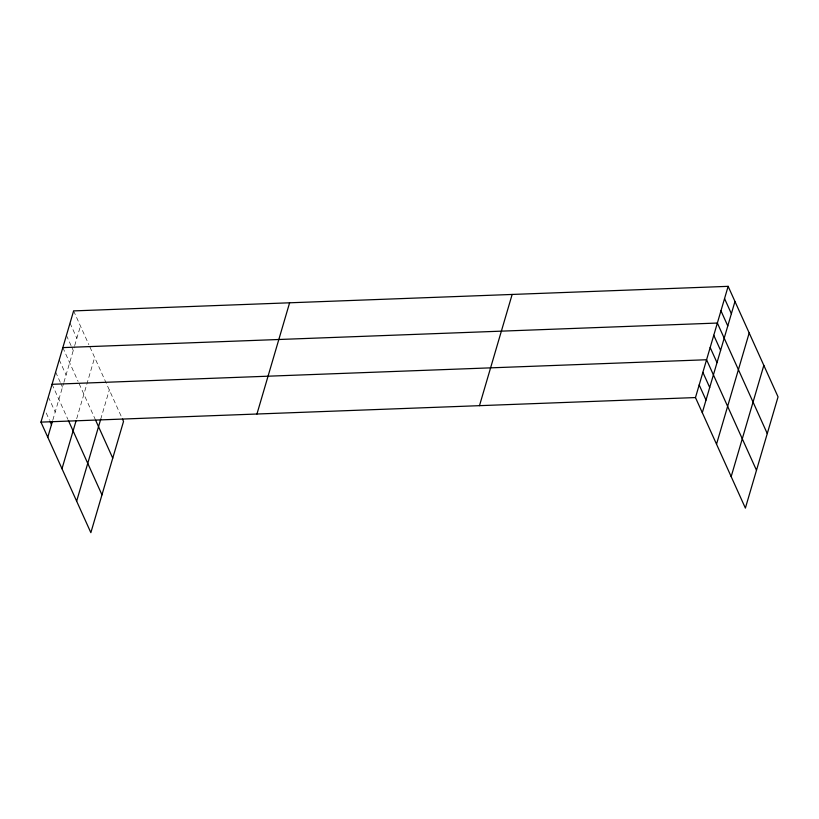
<?xml version="1.0" encoding="UTF-8"?>
<svg xmlns="http://www.w3.org/2000/svg" width="819" height="819" viewBox="0 0 819 819"><rect width="100%" height="100%" fill="white"/><g stroke="black" fill="none" stroke-linecap="round" stroke-linejoin="round"><path stroke-width="0.61" stroke-dasharray="4.09 3.07" d="M52.825 420.065L63.554 383.527M63.913 382.309L74.334 346.826M74.693 345.608L80.446 326.023M76.699 418.683L94.656 357.514M100.686 419.318L109.306 389.957M73.618 310.903L88.872 344.686M89.926 347.021L121.949 417.936M70.025 323.136L76.853 338.257M66.431 335.37L71.161 345.843M71.683 347.01L73.26 350.501M62.838 347.604L78.092 381.388M79.146 383.722L95.106 419.082M59.244 359.838L66.073 374.969M55.651 372.072L60.381 382.545M60.903 383.712L62.479 387.203M52.058 384.306L67.834 419.256M48.352 396.918L55.18 412.039M46.233 413.011L49.375 419.993"/><path stroke-width="1.23" d="M122.471 419.103L123.526 421.437L90.858 532.657L40.95 422.123L73.618 310.903L728.142 286.343L778.05 396.877L745.382 508.097L695.474 397.563L728.142 286.343M47.778 437.254L52.488 421.201M61.998 468.734L75.972 421.13M76.638 501.177L100.686 419.318M256.941 414.015L289.609 302.795M479.484 405.671L512.151 294.451M702.303 412.684L734.971 301.464M716.523 444.174L749.19 332.954M731.172 476.607L763.83 365.387M62.838 347.604L717.362 323.044L767.27 433.579M52.058 384.306L706.582 359.746L756.49 470.28M40.95 422.123L695.474 397.563M724.549 298.577L731.377 313.697M720.955 310.81L727.784 325.931M713.769 335.278L720.597 350.399M710.175 347.512L717.004 362.633M702.876 372.348L709.704 387.479M699.18 384.961L706.009 400.082M95.598 420.167L112.746 458.138M68.366 420.423L101.965 494.84M49.908 421.15L51.484 424.641"/></g></svg>
